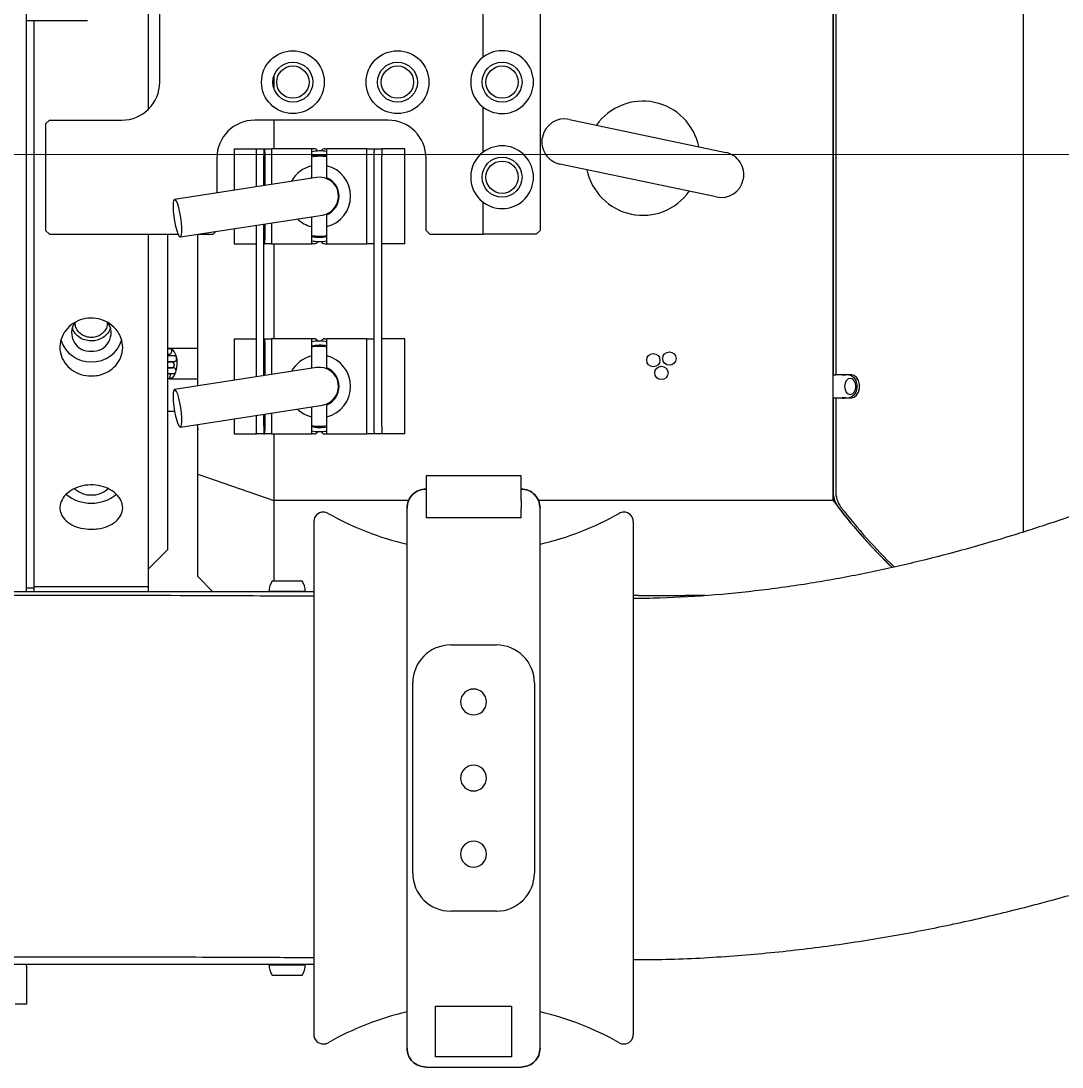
# Model space of a CAD drawing. Extents: x 28911 to 70911, y -59 to 29641.
# Drawn here: x 42571.1 to 42844.8, y 21022.7 to 21297.8 of the extents above; entities that cross this region are included whole.
import ezdxf
from ezdxf.lldxf.tags import DXFTag

# ---------------------------------------------------------------- set-up
doc = ezdxf.new("R2010")
doc.units = 0
doc.header["$LTSCALE"] = 300
doc.header["$MEASUREMENT"] = 0
doc.linetypes.add('553_Civil-Base$0$DASHDOT2', pattern=[0.5, 0.25, -0.125, 0, -0.125])
doc.layers.add('20 CENTERLINE 0.05', color=6, linetype='CENTER', lineweight=9)
doc.layers.add('23 CONTINUA 0.35', color=4, linetype='Continuous', lineweight=35)
tags = doc.linetypes.add('CENTER', pattern=[2, 1.25, -0.25, 0.25, -0.25]).pattern_tags.tags
tags[10:11] = [DXFTag(74, 4), DXFTag(75, 0), DXFTag(340, '0'), DXFTag(46, 1.0), DXFTag(50, 0.0), DXFTag(44, 0.0), DXFTag(45, 0.0)]
tags[8:9] = [DXFTag(74, 4), DXFTag(75, 0), DXFTag(340, '0'), DXFTag(46, 1.0), DXFTag(50, 0.0), DXFTag(44, 0.0), DXFTag(45, 0.0)]
tags[6:7] = [DXFTag(74, 4), DXFTag(75, 0), DXFTag(340, '0'), DXFTag(46, 1.0), DXFTag(50, 0.0), DXFTag(44, 0.0), DXFTag(45, 0.0)]
tags[4:5] = [DXFTag(74, 4), DXFTag(75, 0), DXFTag(340, '0'), DXFTag(46, 1.0), DXFTag(50, 0.0), DXFTag(44, 0.0), DXFTag(45, 0.0)]

# ---------------------------------------------------------------- blocks, each defined once
blk = doc.blocks.new('A$C6cc84e3b')
at = {"color": 253, "linetype": 'Continuous', "lineweight": 25}
for p, q in [((-2600.96, -1436.5), (-2600.96, -837)), ((-2502.94, -1436.5), (-2502.94, -837)), ((-2611.45, -1361), (-2611.45, -1358)), ((-2601.45, -1361), (-2611.45, -1361)), ((-2601.45, -1361), (-2600.96, -1361)), ((-2502.94, -1361), (-2176.45, -1361)), ((-2501.95, -1361), (-2501.95, -1363)), ((-2352.85, -1377), (-2352.85, -1361)), ((-2502.94, -1363), (-2501.54, -1363)), ((-2501.54, -1363), (-2501.54, -1393)), ((-2501.54, -1363), (-2352.85, -1363)), ((-2407.95, -1366), (-2408.95, -1367)), ((-2408.95, -1367), (-2408.95, -1400.83)), ((-2379.95, -1366), (-2407.95, -1366)), ((-2378.95, -1367), (-2379.95, -1366)), ((-2378.95, -1367), (-2378.95, -1386)), ((-2502.94, -1393), (-2501.54, -1393)), ((-2501.54, -1393), (-2408.95, -1393)), ((-2496.95, -1393), (-2491.95, -1398)), ((-2376.09, -1393), (-2276.37, -1393)), ((-2368.95, -1396), (-2309.95, -1396)), ((-2408.95, -1398), (-2491.95, -1398)), ((-2455.45, -1398), (-2455.45, -1399.88)), ((-2444.01, -1437.24), (-2449.78, -1399.9)), ((-2446.95, -1398.53), (-2446.95, -1406)), ((-2446.88, -1398), (-2446.88, -1398.36)), ((-2445.59, -1398), (-2445.59, -1399.82)), ((-2444.09, -1399.82), (-2444.09, -1398)), ((-2444.06, -1399.1), (-2444.09, -1399.12)), ((-2444.06, -1398), (-2444.06, -1399.39)), ((-2442.56, -1399.39), (-2442.56, -1398)), ((-2442.4, -1398), (-2442.4, -1399.99)), ((-2440.9, -1399.99), (-2440.9, -1398)), ((-2440.52, -1398), (-2440.52, -1398.7)), ((-2440.52, -1398.28), (-2440.52, -1398)), ((-2439.02, -1398.7), (-2439.02, -1398)), ((-2438.95, -1406), (-2438.95, -1398.53)), ((-2394.01, -1437.24), (-2399.78, -1399.9)), ((-2459.66, -1401.42), (-2453.89, -1438.76)), ((-2409.66, -1401.42), (-2403.89, -1438.76)), ((-2498.95, -1406), (-2502.94, -1409.99)), ((-2498.95, -1406), (-2472.02, -1406)), ((-2472.02, -1406), (-2478.95, -1426)), ((-2472.02, -1406), (-2458.95, -1406)), ((-2448.83, -1406), (-2408.95, -1406)), ((-2408.95, -1406.01), (-2408.95, -1410)), ((-2408.95, -1410), (-2408.22, -1410.73)), ((-2388.95, -1411), (-2398.06, -1411)), ((-2457.47, -1415.6), (-2461.45, -1415.6)), ((-2461.45, -1415.6), (-2461.45, -1416.77)), ((-2436.45, -1415.6), (-2447.35, -1415.6)), ((-2436.45, -1415.6), (-2436.45, -1416.77)), ((-2407.47, -1415.6), (-2411.45, -1415.6)), ((-2411.45, -1415.6), (-2411.45, -1416.77)), ((-2386.45, -1415.6), (-2397.35, -1415.6)), ((-2386.45, -1415.6), (-2386.45, -1416.77)), ((-2461.45, -1416.77), (-2461.45, -1421.4)), ((-2436.45, -1416.77), (-2436.45, -1421.4)), ((-2411.45, -1416.77), (-2411.45, -1421.4)), ((-2386.45, -1416.77), (-2386.45, -1421.4)), ((-2461.45, -1423.4), (-2461.45, -1421.4)), ((-2461.45, -1421.4), (-2459.45, -1421.4)), ((-2459.45, -1421.4), (-2456.57, -1421.4)), ((-2446.46, -1421.4), (-2406.57, -1421.4)), ((-2396.46, -1421.4), (-2388.45, -1421.4)), ((-2388.45, -1421.4), (-2386.45, -1421.4)), ((-2386.45, -1421.4), (-2386.45, -1423.4)), ((-2378.95, -1456), (-2378.95, -1421)), ((-2601.05, -1424.75), (-2601.05, -1434.25)), ((-2502.85, -1434.25), (-2502.85, -1424.75)), ((-2459.45, -1423.4), (-2461.45, -1423.4)), ((-2461.45, -1423.4), (-2461.45, -1423.6)), ((-2461.45, -1425.4), (-2461.45, -1423.6)), ((-2461.45, -1423.6), (-2460.45, -1423.6)), ((-2456.23, -1423.6), (-2460.45, -1423.6)), ((-2459.45, -1423.4), (-2456.27, -1423.4)), ((-2446.15, -1423.4), (-2406.27, -1423.4)), ((-2437.45, -1423.6), (-2446.12, -1423.6)), ((-2437.45, -1423.6), (-2436.45, -1423.6)), ((-2436.45, -1423.4), (-2436.45, -1423.6)), ((-2436.45, -1423.6), (-2436.45, -1425.4)), ((-2411.45, -1423.4), (-2411.45, -1423.6)), ((-2411.45, -1425.4), (-2411.45, -1423.6)), ((-2411.45, -1423.6), (-2410.45, -1423.6)), ((-2406.23, -1423.6), (-2410.45, -1423.6)), ((-2396.15, -1423.4), (-2388.45, -1423.4)), ((-2387.45, -1423.6), (-2396.12, -1423.6)), ((-2386.45, -1423.4), (-2388.45, -1423.4)), ((-2387.45, -1423.6), (-2386.45, -1423.6)), ((-2386.45, -1423.4), (-2386.45, -1423.6)), ((-2386.45, -1423.6), (-2386.45, -1425.4)), ((-2603.75, -1425.59), (-2603.75, -1429.5)), ((-2600.96, -1427), (-2601.05, -1427)), ((-2502.94, -1427), (-2502.85, -1427)), ((-2500.15, -1433.41), (-2500.15, -1425.59)), ((-2478.95, -1426), (-2500.15, -1426)), ((-2461.45, -1426), (-2478.95, -1426)), ((-2478.95, -1461.44), (-2478.95, -1426)), ((-2461.45, -1425.4), (-2461.45, -1435.9)), ((-2455.96, -1425.4), (-2461.45, -1425.4)), ((-2436.45, -1425.4), (-2445.84, -1425.4)), ((-2436.45, -1435.9), (-2436.45, -1425.4)), ((-2411.45, -1426), (-2436.45, -1426)), ((-2411.45, -1425.4), (-2411.45, -1435.9)), ((-2405.96, -1425.4), (-2411.45, -1425.4)), ((-2386.45, -1425.4), (-2395.84, -1425.4)), ((-2386.45, -1435.9), (-2386.45, -1425.4)), ((-2378.95, -1426), (-2386.45, -1426)), ((-2367.35, -1426), (-2370.55, -1426)), ((-2603.75, -1429.5), (-2603.75, -1433.41)), ((-2601.05, -1432), (-2600.96, -1432)), ((-2502.85, -1432), (-2502.94, -1432)), ((-2456.96, -1435.9), (-2461.45, -1435.9)), ((-2461.45, -1436.6), (-2461.45, -1435.9)), ((-2444.1, -1435.9), (-2444.28, -1435.51)), ((-2440.95, -1435.9), (-2444.1, -1435.9)), ((-2436.45, -1435.9), (-2440.95, -1435.9)), ((-2436.45, -1436.6), (-2436.45, -1435.9)), ((-2406.96, -1435.9), (-2411.45, -1435.9)), ((-2411.45, -1436.6), (-2411.45, -1435.9)), ((-2394.1, -1435.9), (-2394.28, -1435.51)), ((-2390.95, -1435.9), (-2394.1, -1435.9)), ((-2386.45, -1435.9), (-2390.95, -1435.9)), ((-2386.45, -1436.6), (-2386.45, -1435.9)), ((-2484.52, -1436.5), (-2619.38, -1436.5)), ((-2461.45, -1439.4), (-2461.45, -1439.9)), ((-2461.45, -1439.9), (-2456.96, -1439.9)), ((-2461.45, -1439.9), (-2461.45, -1450.4)), ((-2456.96, -1439.9), (-2453.81, -1439.9)), ((-2440.95, -1439.9), (-2436.45, -1439.9)), ((-2436.45, -1439.4), (-2436.45, -1439.9)), ((-2436.45, -1450.4), (-2436.45, -1439.9)), ((-2411.45, -1439.4), (-2411.45, -1439.9)), ((-2411.45, -1439.9), (-2411.45, -1450.4)), ((-2411.45, -1439.9), (-2406.96, -1439.9)), ((-2406.96, -1439.9), (-2403.81, -1439.9)), ((-2390.95, -1439.9), (-2386.45, -1439.9)), ((-2386.45, -1439.4), (-2386.45, -1439.9)), ((-2386.45, -1450.4), (-2386.45, -1439.9)), ((-2461.45, -1450.4), (-2436.45, -1450.4)), ((-2461.45, -1452.4), (-2461.45, -1450.4)), ((-2461.45, -1454.4), (-2461.45, -1452.4)), ((-2460.87, -1452.4), (-2461.45, -1452.4)), ((-2460.87, -1452.4), (-2459.45, -1452.4)), ((-2459.45, -1452.4), (-2388.45, -1452.4)), ((-2436.45, -1450.4), (-2436.45, -1452.4)), ((-2411.45, -1450.4), (-2386.45, -1450.4)), ((-2411.45, -1452.4), (-2411.45, -1450.4)), ((-2388.45, -1452.4), (-2387.03, -1452.4)), ((-2386.45, -1452.4), (-2387.03, -1452.4)), ((-2386.45, -1450.4), (-2386.45, -1452.4)), ((-2386.45, -1452.4), (-2386.45, -1454.4)), ((-2459.45, -1454.4), (-2461.45, -1454.4)), ((-2461.45, -1459.23), (-2461.45, -1454.4)), ((-2459.45, -1454.4), (-2388.45, -1454.4)), ((-2436.45, -1459.23), (-2436.45, -1454.4)), ((-2411.45, -1459.23), (-2411.45, -1454.4)), ((-2386.45, -1454.4), (-2388.45, -1454.4)), ((-2386.45, -1459.23), (-2386.45, -1454.4)), ((-2461.45, -1460.4), (-2461.45, -1459.23)), ((-2461.45, -1460.4), (-2436.45, -1460.4)), ((-2436.45, -1460.4), (-2436.45, -1459.23)), ((-2411.45, -1460.4), (-2411.45, -1459.23)), ((-2411.45, -1460.4), (-2386.45, -1460.4)), ((-2386.45, -1460.4), (-2386.45, -1459.23)), ((-2622.95, -1461), (-2480.95, -1461)), ((-2576.95, -1462.5), (-2526.95, -1462.5)), ((-2627.95, -1466), (-2627.95, -1491)), ((-2483.5, -1491), (-2483.5, -1466)), ((-2481.05, -1466), (-2483.5, -1466)), ((-2478.95, -1466), (-2481.05, -1466)), ((-2472.46, -1466), (-2478.95, -1466)), ((-2472.46, -1491), (-2472.46, -1466)), ((-2407.95, -1466), (-2408.95, -1467)), ((-2407.95, -1466), (-2388.95, -1466)), ((-2625.27, -1468.5), (-2611.95, -1468.5)), ((-2625.27, -1488.5), (-2625.27, -1468.5)), ((-2611.95, -1468.5), (-2611.95, -1488.5)), ((-2408.95, -1467), (-2408.95, -1481)), ((-2586.95, -1484.5), (-2586.95, -1472.5)), ((-2516.95, -1472.5), (-2516.95, -1484.5)), ((-2408.95, -1481), (-2400.51, -1481)), ((-2408.95, -1495), (-2408.95, -1481)), ((-2387.39, -1481), (-2375.51, -1481)), ((-2362.39, -1481), (-2350.51, -1481)), ((-2611.95, -1488.5), (-2625.27, -1488.5)), ((-2483.5, -1491), (-2481.05, -1491)), ((-2478.95, -1491), (-2481.05, -1491)), ((-2478.95, -1491), (-2472.46, -1491)), ((-2622.95, -1496), (-2480.95, -1496)), ((-2526.95, -1494.5), (-2576.95, -1494.5)), ((-2478.95, -1573), (-2478.95, -1495.56)), ((-2407.95, -1496), (-2408.95, -1495)), ((-2309.95, -1496), (-2407.95, -1496)), ((-2399.15, -1542.31), (-2390.49, -1501.21)), ((-2378.75, -1503.69), (-2387.41, -1544.79)), ((-2484.52, -1520.5), (-2619.38, -1520.5)), ((-2503.95, -1521.9), (-2503.95, -1520.5)), ((-2503.95, -1521.9), (-2503.95, -1534.1)), ((-2503.95, -1539.45), (-2503.95, -1534.1)), ((-2478.95, -1573), (-2298.95, -1573)), ((-2451.95, -1573), (-2476.33, -1573)), ((-2451.95, -1573), (-2451.95, -1573.71)), ((-2331.95, -1573), (-2445.95, -1573)), ((-2445.95, -1573), (-2445.95, -1573.71)), ((-2451.95, -1573.71), (-2476.33, -1573.71)), ((-2451.95, -1573.71), (-2451.95, -1575.17)), ((-2451.95, -1576.28), (-2451.95, -1575.57)), ((-2451.95, -1576.28), (-2451.95, -1577.85)), ((-2445.95, -1575.17), (-2445.95, -1573.71)), ((-2331.95, -1573.71), (-2445.95, -1573.71)), ((-2445.95, -1575.57), (-2445.95, -1576.28)), ((-2445.95, -1577.85), (-2445.95, -1576.28)), ((-2246.45, -1623), (-2487.25, -1623))]:
    blk.add_line(p, q, dxfattribs=at)
at = {"color": 253, "linetype": 'Continuous', "lineweight": 25, "flags": 128}
for points in [[(-2454.58, -1401.55), (-2453.25, -1401.31), (-2452.03, -1401.02), (-2451.01, -1400.71), (-2450.27, -1400.39), (-2449.85, -1400.09), (-2449.8, -1399.84), (-2450.11, -1399.65), (-2450.76, -1399.53), (-2451.71, -1399.49), (-2452.88, -1399.55), (-2454.18, -1399.68), (-2455.53, -1399.89), (-2456.81, -1400.15), (-2457.94, -1400.46), (-2458.83, -1400.77), (-2459.42, -1401.08), (-2459.66, -1401.36), (-2459.53, -1401.59), (-2459.04, -1401.75), (-2458.24, -1401.82), (-2457.17, -1401.81), (-2455.92, -1401.72), (-2454.58, -1401.55)], [(-2439.02, -1398.16), (-2438.97, -1398.7), (-2439.24, -1399.28), (-2439.85, -1399.79), (-2440.74, -1400.19), (-2441.82, -1400.45), (-2443, -1400.53), (-2444.17, -1400.43), (-2445.24, -1400.17), (-2446.11, -1399.76), (-2446.69, -1399.24), (-2446.94, -1398.66), (-2446.88, -1398.16)], [(-2445.59, -1398.62), (-2445.65, -1398.65), (-2445.91, -1398.72), (-2446.2, -1398.73), (-2446.48, -1398.69), (-2446.71, -1398.6), (-2446.85, -1398.47), (-2446.88, -1398.36)], [(-2444.09, -1399.82), (-2444.09, -1399.85), (-2444.17, -1400), (-2444.35, -1400.11), (-2444.61, -1400.18), (-2444.9, -1400.2), (-2445.18, -1400.16), (-2445.41, -1400.06), (-2445.55, -1399.94), (-2445.59, -1399.82)], [(-2442.56, -1399.39), (-2442.56, -1399.42), (-2442.64, -1399.56), (-2442.83, -1399.67), (-2443.08, -1399.74), (-2443.37, -1399.76), (-2443.65, -1399.72), (-2443.88, -1399.63), (-2444.02, -1399.5), (-2444.06, -1399.39)], [(-2442.4, -1399.43), (-2442.53, -1399.31), (-2442.56, -1399.24)], [(-2440.9, -1399.99), (-2440.91, -1400.02), (-2440.99, -1400.16), (-2441.17, -1400.28), (-2441.43, -1400.35), (-2441.72, -1400.37), (-2442, -1400.32), (-2442.23, -1400.23), (-2442.37, -1400.11), (-2442.4, -1399.99)], [(-2440.52, -1398.28), (-2440.52, -1398.32), (-2440.61, -1398.46), (-2440.79, -1398.57), (-2440.9, -1398.61)], [(-2439.02, -1398.7), (-2439.02, -1398.73), (-2439.1, -1398.87), (-2439.29, -1398.99), (-2439.54, -1399.06), (-2439.83, -1399.07), (-2440.11, -1399.03), (-2440.34, -1398.94), (-2440.48, -1398.81), (-2440.52, -1398.7)], [(-2404.58, -1401.55), (-2403.25, -1401.31), (-2402.03, -1401.02), (-2401.01, -1400.71), (-2400.27, -1400.39), (-2399.85, -1400.09), (-2399.8, -1399.84), (-2400.11, -1399.65), (-2400.76, -1399.53), (-2401.71, -1399.49), (-2402.88, -1399.55), (-2404.18, -1399.68), (-2405.53, -1399.89), (-2406.81, -1400.15), (-2407.94, -1400.46), (-2408.83, -1400.77), (-2409.42, -1401.08), (-2409.66, -1401.36), (-2409.53, -1401.59), (-2409.04, -1401.75), (-2408.24, -1401.82), (-2407.17, -1401.81), (-2405.92, -1401.72), (-2404.58, -1401.55)], [(-2458.99, -1405.78), (-2459.48, -1405.9), (-2460.45, -1406)], [(-2451.95, -1575.57), (-2452, -1575.43), (-2452.01, -1575.37)], [(-2448.95, -1579), (-2448.15, -1578.89), (-2447.47, -1578.57), (-2447.01, -1578.09), (-2446.85, -1577.52), (-2447.01, -1576.95), (-2447.47, -1576.47), (-2448.15, -1576.15), (-2448.95, -1576.03), (-2449.76, -1576.15), (-2450.44, -1576.47), (-2450.89, -1576.95), (-2451.05, -1577.52), (-2450.89, -1578.09), (-2450.44, -1578.57), (-2449.76, -1578.89), (-2448.95, -1579)], [(-2445.89, -1575.37), (-2445.91, -1575.43), (-2445.95, -1575.57)], [(-2445.95, -1577.14), (-2446.13, -1577.86), (-2446.65, -1578.5), (-2447.45, -1578.98), (-2448.43, -1579.23), (-2449.47, -1579.23), (-2450.45, -1578.98), (-2451.25, -1578.5), (-2451.77, -1577.86), (-2451.95, -1577.14)], [(-2451.95, -1577.85), (-2451.77, -1578.57), (-2451.25, -1579.21), (-2450.45, -1579.68), (-2449.47, -1579.93), (-2448.43, -1579.93), (-2447.45, -1579.68), (-2446.65, -1579.21), (-2446.13, -1578.57), (-2445.95, -1577.85)]]:
    blk.add_lwpolyline(points, dxfattribs=at)
at = {"color": 253, "linetype": 'Continuous', "lineweight": 25}
for centre, radius in [((-2368.95, -1431), 8.25), ((-2368.95, -1431), 5.25), ((-2368.95, -1431), 4.25), ((-2368.95, -1458.5), 8.25), ((-2368.95, -1458.5), 5.25), ((-2368.95, -1458.5), 4.25), ((-2393.95, -1486), 5.25), ((-2393.95, -1486), 4.25), ((-2368.95, -1486), 5.25), ((-2368.95, -1486), 4.25), ((-2442.06, -1525.76), 1.75), ((-2445.43, -1527.88), 1.75), ((-2441.64, -1529.97), 1.75)]:
    blk.add_circle(centre, radius, dxfattribs=at)
for centre, radius, start, end in [((-2469.98, -1377.7), 9.66, 139.6733, 181.7988), ((-2434.33, -1377.8), 8.17, 107.2227, 181.3731), ((-2471.51, -1377.78), 6.01, 136.6462, 182.1441), ((-2434.88, -1377.67), 4.85, 55.4887, 183.9455), ((-2470.17, -1378.36), 9.47, 177.8001, 221.3572), ((-2471.54, -1378.23), 5.98, 177.7909, 224.2213), ((-2434.44, -1378.27), 8.06, 178.0774, 254.0116), ((-2434.9, -1378.36), 4.84, 175.7621, 305.9313), ((-2368.95, -1386), 10, 180, 270), ((-2388.95, -1421), 10, 0, 90), ((-2601.05, -1429.5), 4.75, 90, 124.6402), ((-2502.85, -1429.5), 4.75, 55.3598, 90), ((-2448.95, -1437.9), 8.25, 136.2181, 165.9703), ((-2448.95, -1437.9), 8.25, 14.0297, 61.6075), ((-2398.95, -1437.9), 8.25, 136.2181, 165.9703), ((-2398.95, -1437.9), 8.25, 14.0297, 61.6075), ((-2601.05, -1429.5), 4.75, 235.3598, 270), ((-2502.85, -1429.5), 4.75, 270, 304.6402), ((-2448.95, -1438), 11.9, 169.8358, 189.1874), ((-2448.95, -1438), 10.8, 168.7877, 190.1325), ((-2448.95, -1438), 10.5, 168.463, 190.4252), ((-2448.95, -1438), 10.5, 349.5748, 11.537), ((-2448.95, -1438), 10.8, 349.8675, 11.2123), ((-2448.95, -1438), 11.9, 350.8126, 10.1642), ((-2398.95, -1438), 11.9, 169.8358, 189.1874), ((-2398.95, -1438), 10.8, 168.7877, 190.1325), ((-2398.95, -1438), 10.5, 168.463, 190.4252), ((-2398.95, -1438), 10.5, 349.5748, 11.537), ((-2398.95, -1438), 10.8, 349.8675, 11.2123), ((-2398.95, -1438), 11.9, 350.8126, 10.1642), ((-2619.38, -1439), 2.5, 90, 180), ((-2484.52, -1439), 2.5, 0, 90), ((-2460.45, -1436.6), 1, 180, 247.0242), ((-2460.45, -1439.4), 1, 112.9758, 180), ((-2448.95, -1438), 5, 188.7796, 278.7796), ((-2448.95, -1438), 5, 278.7796, 8.7796), ((-2437.45, -1436.6), 1, 292.9758, 0), ((-2437.45, -1439.4), 1, 0, 67.0242), ((-2410.45, -1436.6), 1, 180, 247.0242), ((-2410.45, -1439.4), 1, 112.9758, 180), ((-2398.95, -1438), 5, 188.7796, 278.7796), ((-2398.95, -1438), 5, 278.7796, 8.7796), ((-2387.45, -1436.6), 1, 292.9758, 0), ((-2387.45, -1439.4), 1, 0, 67.0242), ((-2619.38, -1439), 2.5, 180, 209.5874), ((-2688.95, -1478.5), 77.5, 13.0503, 29.5874), ((-2414.95, -1478.5), 77.5, 150.4126, 166.9497), ((-2484.52, -1439), 2.5, 330.4126, 0), ((-2448.95, -1437.9), 8.25, 194.0297, 345.9703), ((-2448.95, -1437.9), 5.25, 202.3927, 337.6073), ((-2398.95, -1437.9), 8.25, 194.0297, 345.9703), ((-2398.95, -1437.9), 5.25, 202.3927, 337.6073), ((-2388.95, -1456), 10, 270, 0), ((-2576.95, -1472.5), 10, 90, 180), ((-2526.95, -1472.5), 10, 0, 90), ((-2571.95, -1478.5), 3.4, 0, 180), ((-2551.95, -1478.5), 3.4, 0, 180), ((-2531.95, -1478.5), 3.4, 0, 180), ((-2571.95, -1478.5), 3.4, 180, 0), ((-2551.95, -1478.5), 3.4, 180, 0), ((-2531.95, -1478.5), 3.4, 180, 0), ((-2393.95, -1486), 8.25, 37.3052, 142.6948), ((-2368.95, -1486), 8.25, 37.3052, 142.6948), ((-2393.95, -1486), 8.25, 142.6948, 37.3052), ((-2368.95, -1486), 8.25, 142.6948, 37.3052), ((-2576.95, -1484.5), 10, 180, 270), ((-2526.95, -1484.5), 10, 270, 0), ((-2688.95, -1478.5), 77.5, 330.4126, 346.9497), ((-2414.95, -1478.5), 77.5, 193.0503, 209.5874), ((-2384.62, -1502.45), 6, 78.0967, 168.0967), ((-2384.62, -1502.45), 6, 348.0967, 78.0967), ((-2388.95, -1523), 15, 101.6717, 234.5217), ((-2388.95, -1523), 15, 281.6717, 54.5217), ((-2619.38, -1518), 2.5, 150.4126, 180), ((-2619.38, -1518), 2.5, 180, 270), ((-2484.52, -1518), 2.5, 270, 0), ((-2484.52, -1518), 2.5, 0, 29.5874), ((-2393.28, -1543.55), 6, 168.0967, 258.0967), ((-2393.28, -1543.55), 6, 258.0967, 348.0967), ((-2388.95, -1693), 150, 126.8699, 135.8482), ((-2476.49, -1580.31), 7.31, 88.8133, 125.8186), ((-2388.95, -1693), 150, 127.7403, 135.8649), ((-2388.95, -1693.71), 150, 127.7403, 135.7947), ((-2476.49, -1581.02), 7.31, 88.8133, 125.8186), ((-2450.47, -1575.72), 1.58, 159.5264, 200.4736), ((-2447.43, -1575.72), 1.58, 339.5264, 20.4736)]:
    blk.add_arc(centre, radius, start, end, dxfattribs=at)
for points, knots in [([(-2600.06, -837), (-2599.99, -838.8), (-2599.83, -842.99), (-2599.63, -849.18), (-2599.48, -854.67), (-2599.38, -858.72), (-2599.32, -861.53), (-2599.28, -863.86), (-2599.24, -865.82), (-2599.21, -867.83), (-2599.17, -870.72), (-2599.11, -874.81), (-2599.07, -880.06), (-2599.03, -886), (-2599.01, -892.55), (-2599.02, -899.73), (-2599.05, -907.52), (-2599.11, -915.94), (-2599.21, -926.28), (-2599.35, -938.52), (-2599.52, -952.29), (-2599.69, -965.96), (-2599.82, -979.19), (-2599.92, -991.96), (-2600, -1004.25), (-2600.06, -1017.45), (-2600.11, -1031.39), (-2600.13, -1046.05), (-2600.13, -1060.17), (-2600.1, -1085.73), (-2599.97, -1122.85), (-2599.76, -1162.61), (-2599.58, -1193.37), (-2599.46, -1215.31), (-2599.34, -1237.67), (-2599.22, -1260.69), (-2599.12, -1284.53), (-2599.03, -1309.19), (-2598.97, -1334.69), (-2598.94, -1361.17), (-2598.96, -1388.31), (-2599.02, -1413.57), (-2599.1, -1429.61), (-2599.14, -1436.5)], [0.0387033, 0.0387033, 0.0387033, 0.0387033, 0.0473853, 0.0588694, 0.0684966, 0.0738033, 0.0783213, 0.0820506, 0.084991, 0.0877729, 0.0917209, 0.0988854, 0.1074358, 0.1169633, 0.1274725, 0.1389693, 0.1514612, 0.1649578, 0.1794707, 0.2012311, 0.2237997, 0.2457431, 0.2669785, 0.2874542, 0.3071668, 0.3261146, 0.3509161, 0.3742655, 0.3966195, 0.4188363, 0.4971985, 0.5752041, 0.6100858, 0.6451445, 0.6807514, 0.7176487, 0.755874, 0.7954273, 0.8363087, 0.8785193, 0.9228251, 0.9668496, 1, 1, 1, 1]), ([(-2504.15, -1436.5), (-2504.1, -1427.1), (-2503.98, -1405.33), (-2503.94, -1370.84), (-2503.97, -1332.68), (-2504.08, -1293.46), (-2504.22, -1261.86), (-2504.33, -1238.29), (-2504.41, -1223.34), (-2504.49, -1208.93), (-2504.57, -1195.23), (-2504.64, -1182.21), (-2504.72, -1169.17), (-2504.79, -1156.21), (-2504.86, -1143.46), (-2504.92, -1131.71), (-2504.97, -1120.96), (-2505.01, -1111.21), (-2505.04, -1102.45), (-2505.07, -1094.69), (-2505.08, -1088.07), (-2505.1, -1081.92), (-2505.11, -1075.57), (-2505.12, -1068.16), (-2505.13, -1059.91), (-2505.13, -1050.84), (-2505.12, -1041), (-2505.1, -1030.24), (-2505.07, -1018.56), (-2505.01, -1006), (-2504.93, -992.94), (-2504.81, -978.36), (-2504.65, -962.87), (-2504.45, -946.71), (-2504.26, -931.54), (-2504.12, -918.19), (-2504.04, -906.57), (-2504.01, -896.59), (-2504.02, -887.45), (-2504.07, -879.37), (-2504.13, -872.51), (-2504.22, -866.41), (-2504.32, -860.45), (-2504.46, -853.93), (-2504.67, -846.24), (-2504.86, -840.51), (-2504.99, -837.2), (-2504.99, -837)], [0, 0, 0, 0, 0.0452235, 0.1047386, 0.1659408, 0.2288365, 0.2934336, 0.3179879, 0.342228, 0.3653407, 0.3873195, 0.4081532, 0.4280044, 0.4500543, 0.4704962, 0.4893378, 0.5065798, 0.5222232, 0.5362693, 0.5487196, 0.5595755, 0.5680983, 0.5782913, 0.5901625, 0.6037093, 0.6180072, 0.6337873, 0.6510457, 0.6697777, 0.6899779, 0.7114999, 0.7326072, 0.7601211, 0.7860164, 0.8103643, 0.8331461, 0.8502301, 0.8662857, 0.881166, 0.8941708, 0.9051781, 0.9141748, 0.9235024, 0.9338675, 0.9455475, 0.960512, 0.9614738, 0.9614738, 0.9614738, 0.9614738]), ([(-2486.52, -1378), (-2486.46, -1377.07), (-2486.34, -1375.22), (-2485.4, -1372.75), (-2483.99, -1370.87), (-2482.18, -1369.8), (-2480.2, -1369.65), (-2478.25, -1370.44), (-2476.56, -1372.07), (-2475.35, -1374.38), (-2474.77, -1377.1), (-2474.9, -1379.91), (-2475.72, -1382.51), (-2477.13, -1384.6), (-2478.94, -1385.95), (-2480.93, -1386.41), (-2482.87, -1385.91), (-2484.55, -1384.53), (-2485.79, -1382.41), (-2486.43, -1380.11), (-2486.5, -1378.59), (-2486.52, -1378)], [0, 0, 0, 0, 0.053615, 0.107227, 0.160908, 0.214633, 0.268284, 0.321858, 0.375472, 0.42918, 0.482891, 0.536507, 0.590081, 0.643729, 0.697453, 0.751136, 0.804725, 0.858314, 0.911996, 0.96572, 1, 1, 1, 1]), ([(-2446.22, -1378), (-2446.14, -1377.07), (-2445.98, -1375.22), (-2444.7, -1372.75), (-2442.8, -1370.87), (-2440.41, -1369.8), (-2437.81, -1369.65), (-2435.29, -1370.44), (-2433.14, -1372.07), (-2431.6, -1374.38), (-2430.87, -1377.1), (-2431.04, -1379.91), (-2432.07, -1382.51), (-2433.86, -1384.6), (-2436.18, -1385.95), (-2438.76, -1386.41), (-2441.31, -1385.91), (-2443.56, -1384.53), (-2445.23, -1382.41), (-2446.1, -1380.11), (-2446.19, -1378.59), (-2446.22, -1378)], [0, 0, 0, 0, 0.053615, 0.107227, 0.160908, 0.214633, 0.268284, 0.321858, 0.375472, 0.42918, 0.482891, 0.536507, 0.590081, 0.643729, 0.697453, 0.751136, 0.804725, 0.858314, 0.911996, 0.96572, 1, 1, 1, 1]), ([(-2437, -1378), (-2436.95, -1377.41), (-2436.84, -1376.23), (-2436.02, -1374.67), (-2434.89, -1373.5), (-2433.95, -1373.16), (-2433.53, -1373)], [0, 0, 0, 0, 0.261738, 0.5234692, 0.785378, 1, 1, 1, 1]), ([(-2432.2, -1382.2), (-2432.35, -1382.21), (-2432.94, -1382.27), (-2433.94, -1381.87), (-2435.02, -1381.05), (-2435.78, -1379.86), (-2436.14, -1378.46), (-2436.06, -1377.01), (-2435.55, -1375.67), (-2434.65, -1374.6), (-2433.49, -1373.88), (-2432.62, -1373.8), (-2432.19, -1373.76)], [0, 0, 0, 0, 0.036757, 0.144069, 0.251409, 0.358816, 0.466224, 0.573566, 0.680877, 0.788242, 0.89566, 1, 1, 1, 1]), ([(-2433.52, -1383), (-2433.63, -1382.98), (-2434.27, -1382.87), (-2435.29, -1382.12), (-2436.37, -1380.81), (-2436.92, -1379.33), (-2436.98, -1378.37), (-2437, -1378)], [0, 0, 0, 0, 0.051463, 0.312368, 0.573518, 0.834776, 1, 1, 1, 1]), ([(-2454.34, -1435.9), (-2454.99, -1435.9), (-2455.87, -1435.9), (-2456.73, -1435.9), (-2456.96, -1435.9)], [0, 0, 0, 0, 0.74136, 1, 1, 1, 1]), ([(-2404.34, -1435.9), (-2404.99, -1435.9), (-2405.87, -1435.9), (-2406.73, -1435.9), (-2406.96, -1435.9)], [0, 0, 0, 0, 0.74136, 1, 1, 1, 1]), ([(-2444.1, -1439.9), (-2443.27, -1439.9), (-2442.21, -1439.9), (-2441.17, -1439.9), (-2440.95, -1439.9)], [0, 0, 0, 0, 0.784749, 1, 1, 1, 1]), ([(-2394.1, -1439.9), (-2393.27, -1439.9), (-2392.21, -1439.9), (-2391.17, -1439.9), (-2390.95, -1439.9)], [0, 0, 0, 0, 0.784749, 1, 1, 1, 1]), ([(-2599.7, -1520.5), (-2599.69, -1523.01), (-2599.67, -1531.45), (-2598.89, -1545.69), (-2597.3, -1562.99), (-2595.01, -1579.81), (-2592.2, -1595.91), (-2588.94, -1611.34), (-2585.32, -1626.12), (-2581.33, -1640.49), (-2577.71, -1652.27), (-2574.63, -1661.62), (-2572.2, -1668.66), (-2569.75, -1675.47), (-2567.43, -1681.71), (-2565.37, -1687.04), (-2563.84, -1690.91), (-2562.78, -1693.55), (-2562.07, -1695.31), (-2561.32, -1697.14), (-2560.38, -1699.43), (-2559.11, -1702.46), (-2557.55, -1706.16), (-2554.67, -1712.81), (-2550.5, -1722.1), (-2545.21, -1733.33), (-2539.93, -1744.03), (-2534.69, -1754.25), (-2529.31, -1764.36), (-2524.89, -1772.36), (-2521.61, -1778.17), (-2519.58, -1781.72), (-2517.82, -1784.76), (-2516.24, -1787.47), (-2514.62, -1790.21), (-2512.74, -1793.38), (-2509.83, -1798.22), (-2506.09, -1804.32), (-2501.74, -1811.27), (-2497.79, -1817.44), (-2494.17, -1823.01), (-2490.65, -1828.34), (-2486.94, -1833.87), (-2483.09, -1839.51), (-2479.29, -1844.98), (-2475.69, -1850.08), (-2472.28, -1854.85), (-2468.93, -1859.48), (-2465.48, -1864.18), (-2461.84, -1869.07), (-2458.05, -1874.08), (-2454.76, -1878.36), (-2452.16, -1881.72), (-2450.37, -1884), (-2448.82, -1885.97), (-2446.94, -1888.35), (-2444.48, -1891.43), (-2441.83, -1894.71), (-2439.35, -1897.75), (-2437.12, -1900.46), (-2434.78, -1903.28), (-2432.34, -1906.18), (-2429.9, -1909.06), (-2427.67, -1911.66), (-2425.78, -1913.85), (-2424.25, -1915.6), (-2423, -1917.03), (-2421.87, -1918.3), (-2420.65, -1919.68), (-2419.21, -1921.29), (-2417.54, -1923.15), (-2415.72, -1925.14), (-2413.87, -1927.15), (-2412.06, -1929.09), (-2410.35, -1930.89), (-2408.75, -1932.56), (-2407.01, -1934.34), (-2405.15, -1936.2), (-2403.47, -1937.83), (-2401.73, -1939.43), (-2400.27, -1940.7), (-2399.28, -1941.52), (-2398.36, -1942.25), (-2397.35, -1943.02), (-2396.01, -1943.99), (-2394.26, -1945.16), (-2392.07, -1946.49), (-2389.34, -1947.96), (-2385.55, -1949.65), (-2381.2, -1951.11), (-2376.79, -1952.12), (-2372.54, -1952.7), (-2368.27, -1952.91), (-2363.96, -1952.73), (-2358.86, -1952.04), (-2353.02, -1950.56), (-2346.69, -1947.94), (-2340.79, -1944.44), (-2335.59, -1940.24), (-2331.3, -1935.66), (-2327.95, -1931.05), (-2325.44, -1926.62), (-2323.63, -1922.5), (-2322.37, -1918.82), (-2321.56, -1915.66), (-2321.06, -1913.11), (-2320.74, -1910.89), (-2320.52, -1908.71), (-2320.38, -1906.2), (-2320.39, -1903.21), (-2320.58, -1900.47), (-2320.88, -1897.97), (-2321.23, -1895.85), (-2321.63, -1893.96), (-2322.25, -1891.45), (-2323.1, -1888.66), (-2324.08, -1885.95), (-2324.74, -1884.27), (-2325.33, -1882.83), (-2325.95, -1881.33), (-2326.57, -1879.84), (-2327.2, -1878.35), (-2327.77, -1876.95), (-2328.32, -1875.61), (-2328.83, -1874.35), (-2329.34, -1873.05), (-2329.84, -1871.74), (-2330.32, -1870.49), (-2330.76, -1869.27), (-2331.21, -1868.02), (-2331.65, -1866.75), (-2332.1, -1865.4), (-2332.53, -1864.07), (-2332.94, -1862.77), (-2333.29, -1861.6), (-2333.58, -1860.58), (-2333.84, -1859.66), (-2334.1, -1858.71), (-2334.41, -1857.55), (-2334.76, -1856.18), (-2335.11, -1854.67), (-2335.44, -1853.2), (-2335.76, -1851.69), (-2336.08, -1849.99), (-2336.4, -1848.18), (-2336.67, -1846.38), (-2336.9, -1844.66), (-2337.11, -1842.82), (-2337.29, -1840.84), (-2337.42, -1838.87), (-2337.51, -1836.93), (-2337.54, -1835.35), (-2337.54, -1834.01), (-2337.52, -1833.04), (-2337.5, -1832.15), (-2337.47, -1831.41), (-2337.44, -1830.74), (-2337.4, -1830.04), (-2337.34, -1829.18), (-2337.26, -1828.21), (-2337.16, -1827.22), (-2337.08, -1826.49), (-2337.03, -1826.1), (-2337.02, -1826.01)], [0, 0, 0, 0, 0.007186, 0.024202, 0.040835, 0.057127, 0.073179, 0.088315, 0.103282, 0.118089, 0.132742, 0.140357, 0.147932, 0.155465, 0.162548, 0.168463, 0.173192, 0.175495, 0.177352, 0.179121, 0.181708, 0.185159, 0.189475, 0.194408, 0.208168, 0.222124, 0.234747, 0.247507, 0.260399, 0.273353, 0.278709, 0.283433, 0.287523, 0.290979, 0.294431, 0.298786, 0.30405, 0.314613, 0.324638, 0.334024, 0.341751, 0.349566, 0.358246, 0.367337, 0.376178, 0.384686, 0.392595, 0.400184, 0.408394, 0.417228, 0.426469, 0.436015, 0.441526, 0.445971, 0.449514, 0.453324, 0.460313, 0.46851, 0.474118, 0.480157, 0.486622, 0.493506, 0.500801, 0.507807, 0.513494, 0.5183, 0.522236, 0.525508, 0.529251, 0.534186, 0.539913, 0.546422, 0.55354, 0.560583, 0.56748, 0.574235, 0.580853, 0.59063, 0.599913, 0.608649, 0.612613, 0.615951, 0.618668, 0.620849, 0.62332, 0.626317, 0.629835, 0.633886, 0.638585, 0.643799, 0.648626, 0.652895, 0.657056, 0.661291, 0.665574, 0.67206, 0.678699, 0.685406, 0.691966, 0.698111, 0.70371, 0.708716, 0.713161, 0.717004, 0.720217, 0.722786, 0.724732, 0.726866, 0.729587, 0.732898, 0.736795, 0.738958, 0.741425, 0.744632, 0.748693, 0.757294, 0.765217, 0.772589, 0.779551, 0.786136, 0.794202, 0.801911, 0.810308, 0.816375, 0.822799, 0.82931, 0.835386, 0.841014, 0.846195, 0.851275, 0.857138, 0.862412, 0.868141, 0.873424, 0.877988, 0.881834, 0.885122, 0.888691, 0.892662, 0.898221, 0.903849, 0.908994, 0.914059, 0.920004, 0.926998, 0.932875, 0.938506, 0.944725, 0.951457, 0.958411, 0.964262, 0.97084, 0.974095, 0.977436, 0.980318, 0.982714, 0.984633, 0.986799, 0.98957, 0.992984, 0.996269, 0.999191, 1, 1, 1, 1]), ([(-2338.99, -1868.07), (-2339, -1868.05), (-2339.03, -1868), (-2339.62, -1867.4), (-2340.53, -1866.46), (-2342.07, -1864.85), (-2343.78, -1863.03), (-2345.56, -1861.09), (-2347.34, -1859.14), (-2349.09, -1857.2), (-2350.92, -1855.13), (-2352.93, -1852.85), (-2355.23, -1850.2), (-2357.79, -1847.21), (-2360.81, -1843.64), (-2364.13, -1839.66), (-2367.59, -1835.43), (-2370.8, -1831.46), (-2373.5, -1828.07), (-2375.86, -1825.06), (-2378.16, -1822.12), (-2380.86, -1818.62), (-2383.87, -1814.68), (-2386.95, -1810.58), (-2389.89, -1806.61), (-2392.87, -1802.54), (-2396.06, -1798.13), (-2399.55, -1793.23), (-2403.14, -1788.1), (-2406.68, -1782.95), (-2410.08, -1777.93), (-2413.29, -1773.11), (-2416.45, -1768.29), (-2419.7, -1763.25), (-2423.21, -1757.7), (-2427, -1751.59), (-2430.81, -1745.31), (-2433.87, -1740.14), (-2436.3, -1735.96), (-2438.38, -1732.35), (-2440.65, -1728.35), (-2442.9, -1724.32), (-2444.94, -1720.61), (-2447.03, -1716.74), (-2449.12, -1712.83), (-2451.14, -1708.97), (-2452.66, -1706.01), (-2453.94, -1703.5), (-2455.21, -1700.99), (-2456.71, -1697.99), (-2458.33, -1694.7), (-2459.98, -1691.29), (-2461.63, -1687.83), (-2463.48, -1683.87), (-2465.5, -1679.47), (-2467.55, -1674.89), (-2469.33, -1670.81), (-2470.78, -1667.44), (-2471.97, -1664.6), (-2473.09, -1661.91), (-2474.29, -1658.98), (-2475.66, -1655.58), (-2477.14, -1651.79), (-2478.68, -1647.78), (-2481.18, -1641.1), (-2484.45, -1631.85), (-2488.3, -1619.95), (-2491.81, -1607.99), (-2495.01, -1595.71), (-2497.91, -1582.9), (-2500.41, -1569.65), (-2502.44, -1555.98), (-2503.91, -1541.89), (-2504.65, -1530.01), (-2504.74, -1522.82), (-2504.77, -1520.5)], [0, 0, 0, 0, 0.010686, 0.026988, 0.045149, 0.064506, 0.082639, 0.099287, 0.113846, 0.126982, 0.139389, 0.152888, 0.167586, 0.183498, 0.199926, 0.220823, 0.239638, 0.256407, 0.271378, 0.281208, 0.292248, 0.305478, 0.320738, 0.335642, 0.349413, 0.362238, 0.377213, 0.393527, 0.410041, 0.425961, 0.441188, 0.455338, 0.468821, 0.483278, 0.498796, 0.515947, 0.533479, 0.549091, 0.556686, 0.5661, 0.577013, 0.587243, 0.596482, 0.604735, 0.615852, 0.625128, 0.632625, 0.637092, 0.642964, 0.6502, 0.657923, 0.665738, 0.673644, 0.681639, 0.692776, 0.70344, 0.712453, 0.719806, 0.725618, 0.730905, 0.737176, 0.744424, 0.752634, 0.761178, 0.769599, 0.794238, 0.817794, 0.840718, 0.864151, 0.888117, 0.912591, 0.937144, 0.962199, 0.987809, 1, 1, 1, 1])]:
    blk.add_open_spline(points, degree=3, knots=knots, dxfattribs=at)
for points in [[(-2622.95, -1461), (-2623.61, -1461.08), (-2624.92, -1461.23), (-2626.57, -1462.38), (-2627.73, -1464.03), (-2627.88, -1465.34), (-2627.95, -1466)], [(-2627.95, -1466), (-2627.88, -1465.34), (-2627.73, -1464.03), (-2626.57, -1462.38), (-2624.92, -1461.23), (-2623.61, -1461.08), (-2622.95, -1461)], [(-2475.95, -1466), (-2476.03, -1465.34), (-2476.18, -1464.03), (-2477.33, -1462.38), (-2478.99, -1461.23), (-2480.3, -1461.08), (-2480.95, -1461)], [(-2480.95, -1461), (-2480.3, -1461.08), (-2478.99, -1461.23), (-2477.33, -1462.38), (-2476.18, -1464.03), (-2476.03, -1465.34), (-2475.95, -1466)], [(-2627.95, -1491), (-2627.88, -1491.66), (-2627.73, -1492.97), (-2626.57, -1494.62), (-2624.92, -1495.77), (-2623.61, -1495.93), (-2622.95, -1496)], [(-2622.95, -1496), (-2623.61, -1495.93), (-2624.92, -1495.77), (-2626.57, -1494.62), (-2627.73, -1492.97), (-2627.88, -1491.66), (-2627.95, -1491)], [(-2480.95, -1496), (-2480.3, -1495.93), (-2478.99, -1495.77), (-2477.33, -1494.62), (-2476.18, -1492.97), (-2476.03, -1491.66), (-2475.95, -1491)], [(-2475.95, -1491), (-2476.03, -1491.66), (-2476.18, -1492.97), (-2477.33, -1494.62), (-2478.99, -1495.77), (-2480.3, -1495.93), (-2480.95, -1496)]]:
    blk.add_open_spline(points, degree=3, dxfattribs=at)
blk = doc.blocks.new('A$Ca74f9bd3')
at = {"color": 3, "linetype": '553_Civil-Base$0$DASHDOT2', "ltscale": 50, "rotation": 270}
blk.add_blockref('A$C6cc84e3b', (0, -2388), dxfattribs=at)

msp = doc.modelspace()

# ---------------------------------------------------------------- linework, layer by layer
at = {"layer": '20 CENTERLINE 0.05'}
msp.add_line((42272.732, 21262.689), (60272.732, 21262.689), dxfattribs=at)

# ---------------------------------------------------------------- block references
at = {"layer": '23 CONTINUA 0.35', "rotation": 180}
msp.add_blockref('A$Ca74f9bd3', (41211.626, 21262.689), dxfattribs=at)

doc.saveas('drawing.dxf')
